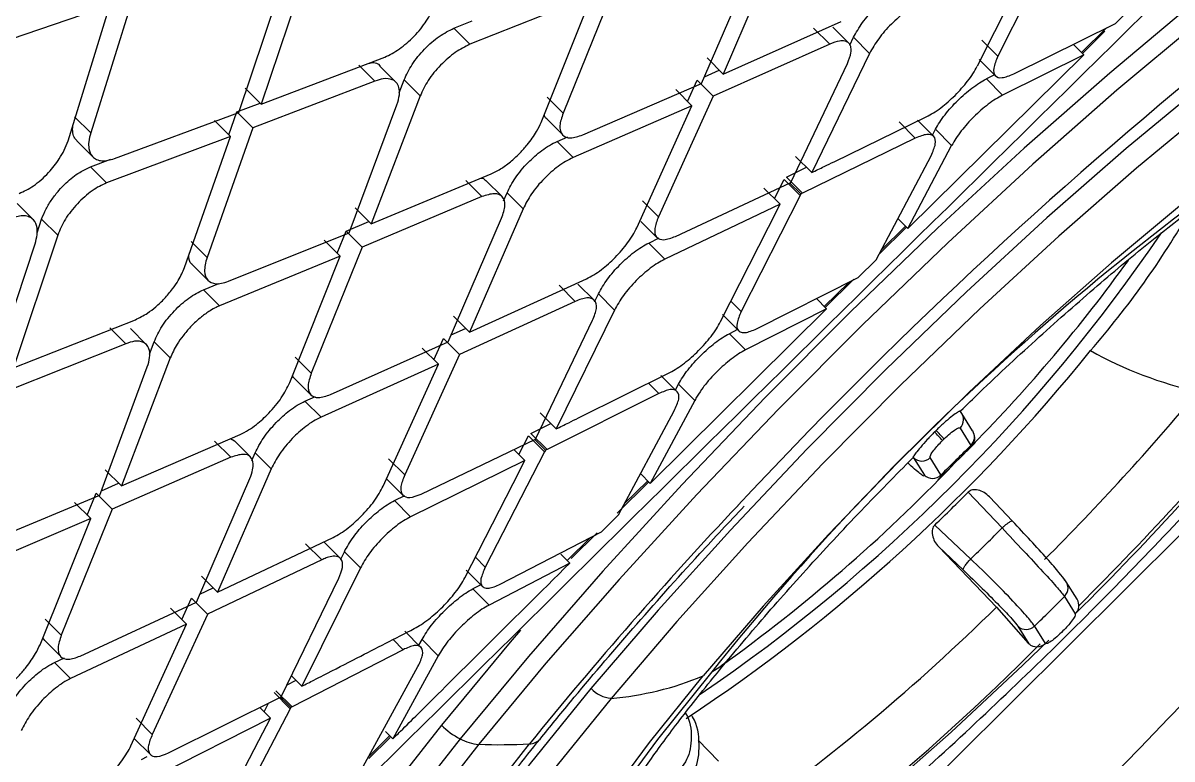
# Model space of a CAD drawing. Extents: x 943 to 1030, y 781 to 934.
# Drawn here: x 954.16 to 955.293, y 876.371 to 877.096 of the extents above; entities that cross this region are included whole.
import ezdxf

# ---------------------------------------------------------------- set-up
doc = ezdxf.new("R2010")
doc.units = 0
doc.header["$MEASUREMENT"] = 0
doc.layers.add('1', color=4, linetype='Continuous')

# ---------------------------------------------------------------- blocks, each defined once
blk = doc.blocks.new('AIRA')
at = {"layer": '1', "color": 3, "linetype": 'Continuous', "lineweight": 25}
for p, q in [((12.0019, 74.0125), (11.944, 73.8979)), ((11.7258, 74.0021), (11.673, 73.8803)), ((11.6518, 73.871), (11.7044, 73.9931)), ((11.1954, 73.8424), (11.2392, 73.9732)), ((11.2616, 73.9813), (11.2176, 73.8507)), ((11.9707, 73.9815), (11.9235, 73.8879)), ((11.5654, 73.9661), (11.5152, 73.8417)), ((11.0908, 73.9556), (11.0494, 73.8224)), ((11.5436, 73.9574), (11.4234, 73.9097)), ((11.4937, 73.8326), (11.5436, 73.9574)), ((11.0681, 73.9478), (10.9427, 73.9053)), ((11.027, 73.8143), (11.0681, 73.9478)), ((12.06, 73.9303), (12.0781, 73.9482)), ((11.4076, 73.9255), (11.4257, 73.9327)), ((11.673, 73.8803), (11.7893, 73.932)), ((11.9596, 73.8804), (12.06, 73.9303)), ((11.4234, 73.9097), (11.4076, 73.9255)), ((11.7782, 73.9098), (11.7623, 73.9257)), ((11.797, 73.9107), (11.7812, 73.9265)), ((11.7979, 73.9089), (11.8016, 73.9165)), ((11.8175, 73.9006), (11.8016, 73.9165)), ((12.0511, 73.9259), (12.0265, 73.9016)), ((12.0495, 73.9227), (12.0273, 73.9007)), ((11.7782, 73.9098), (11.6633, 73.8584)), ((11.944, 73.8979), (11.9281, 73.9138)), ((12.0184, 73.9096), (12.0287, 73.8994)), ((11.2176, 73.8507), (11.3393, 73.8969)), ((11.673, 73.8803), (11.6572, 73.8962)), ((11.8175, 73.9006), (11.7604, 73.7831)), ((12.0287, 73.8994), (11.8552, 73.7281)), ((11.9257, 73.8945), (11.9417, 73.8786)), ((12.0287, 73.8994), (11.9487, 73.8595)), ((11.3297, 73.8732), (11.3139, 73.889)), ((11.3503, 73.8723), (11.3346, 73.8881)), ((11.6546, 73.8774), (11.6693, 73.884)), ((11.7398, 73.7732), (11.7957, 73.8908)), ((11.3297, 73.8732), (11.2094, 73.8271)), ((11.3536, 73.8618), (11.3585, 73.8746)), ((11.3743, 73.8587), (11.3585, 73.8746)), ((11.5346, 73.8203), (11.6518, 73.871)), ((11.6379, 73.8532), (11.6474, 73.8742)), ((11.6633, 73.8584), (11.6475, 73.8742)), ((11.9407, 73.8795), (11.9327, 73.8755)), ((11.9327, 73.8755), (11.9487, 73.8595)), ((11.2176, 73.8507), (11.2017, 73.8665)), ((11.6421, 73.849), (11.6263, 73.8649)), ((11.1936, 73.8429), (11.2165, 73.8517)), ((11.3044, 73.7236), (11.3514, 73.85)), ((11.3743, 73.8587), (11.326, 73.7325)), ((11.5152, 73.8417), (11.4994, 73.8575)), ((11.6421, 73.849), (11.5252, 73.798)), ((11.5878, 73.7287), (11.6421, 73.849)), ((11.6633, 73.8584), (11.6092, 73.7394)), ((11.0494, 73.8224), (11.0335, 73.8382)), ((11.0729, 73.7969), (11.1954, 73.8424)), ((11.1856, 73.8204), (11.1936, 73.8429)), ((11.2094, 73.8271), (11.1936, 73.8429)), ((11.7825, 73.7938), (11.8734, 73.838)), ((11.2094, 73.8271), (11.1642, 73.6994)), ((11.1873, 73.8188), (11.1715, 73.8346)), ((11.4991, 73.8361), (11.515, 73.8202)), ((11.8626, 73.8171), (11.8467, 73.833)), ((11.8806, 73.8189), (11.8646, 73.8348)), ((11.8794, 73.82), (11.8825, 73.8258)), ((11.8984, 73.8098), (11.8825, 73.8258)), ((11.0356, 73.8145), (11.0515, 73.7986)), ((11.1873, 73.8188), (11.0651, 73.773)), ((11.1419, 73.6895), (11.1873, 73.8188)), ((11.5094, 73.8138), (11.5199, 73.8184)), ((11.5094, 73.8138), (11.5252, 73.798)), ((11.8626, 73.8171), (11.7514, 73.7627)), ((11.8552, 73.7281), (11.8984, 73.8098)), ((11.0493, 73.7888), (11.0691, 73.7963)), ((11.7604, 73.7831), (11.7444, 73.7991)), ((11.8239, 73.6971), (11.8781, 73.7997)), ((11.0651, 73.773), (11.0493, 73.7888)), ((11.326, 73.7325), (11.4444, 73.7819)), ((11.7355, 73.7787), (11.7552, 73.7883)), ((11.4194, 73.7753), (11.4352, 73.7595)), ((11.455, 73.7594), (11.4391, 73.7753)), ((11.6261, 73.7202), (11.7398, 73.7732)), ((11.7236, 73.7577), (11.7331, 73.7763)), ((11.749, 73.7604), (11.7331, 73.7763)), ((11.7514, 73.7627), (11.7355, 73.7786)), ((11.7498, 73.762), (11.7389, 73.7728)), ((11.4352, 73.7595), (11.317, 73.7097)), ((11.4565, 73.7552), (11.46, 73.7632)), ((11.4758, 73.7474), (11.46, 73.7632)), ((11.749, 73.7604), (11.6909, 73.6462)), ((11.7293, 73.752), (11.7133, 73.7679)), ((11.7498, 73.762), (11.749, 73.7604)), ((11.7514, 73.7627), (11.7498, 73.762)), ((10.9926, 73.7367), (10.9768, 73.7525)), ((11.326, 73.7325), (11.3101, 73.7483)), ((11.4758, 73.7474), (11.423, 73.6256)), ((11.6092, 73.7394), (11.5934, 73.7553)), ((11.7293, 73.752), (11.6156, 73.6977)), ((11.7179, 73.7292), (11.7293, 73.752)), ((10.9965, 73.7238), (11.001, 73.7371)), ((11.0168, 73.7213), (11.001, 73.7371)), ((11.3012, 73.7255), (11.3235, 73.7349)), ((11.402, 73.6161), (11.4545, 73.7382)), ((11.5919, 73.735), (11.6078, 73.7192)), ((11.8552, 73.7281), (11.8458, 73.7375)), ((11.1852, 73.676), (11.3044, 73.7236)), ((11.2924, 73.7038), (11.3012, 73.7255)), ((11.317, 73.7097), (11.3012, 73.7255)), ((11.6706, 73.6361), (11.7179, 73.7292)), ((11.8539, 73.7294), (11.8266, 73.7024)), ((11.853, 73.7303), (11.8287, 73.7062)), ((10.9512, 73.5818), (10.9946, 73.713)), ((11.0168, 73.7213), (10.9731, 73.5904)), ((11.1642, 73.6994), (11.1484, 73.7152)), ((11.2955, 73.7007), (11.2796, 73.7166)), ((11.5997, 73.7136), (11.6101, 73.7186)), ((11.5997, 73.7136), (11.6156, 73.6977)), ((11.2955, 73.7007), (11.1765, 73.6518)), ((11.2456, 73.576), (11.2955, 73.7007)), ((11.317, 73.7097), (11.2669, 73.5852)), ((11.1493, 73.6926), (11.1652, 73.6768)), ((11.8063, 73.6797), (11.8239, 73.6971)), ((11.423, 73.6256), (11.5382, 73.6783)), ((11.7061, 73.629), (11.8063, 73.6797)), ((11.8021, 73.6781), (11.7737, 73.6501)), ((11.1607, 73.6676), (11.1757, 73.6738)), ((11.1765, 73.6518), (11.1607, 73.6676)), ((11.5271, 73.6561), (11.5112, 73.672)), ((11.5458, 73.6572), (11.5299, 73.673)), ((11.7972, 73.6751), (11.7728, 73.651)), ((11.5271, 73.6561), (11.4132, 73.6036)), ((11.5463, 73.6558), (11.55, 73.6634)), ((11.5659, 73.6475), (11.55, 73.6634)), ((11.6909, 73.6462), (11.6808, 73.6563)), ((11.775, 73.6488), (11.765, 73.6588)), ((11.5659, 73.6475), (11.5084, 73.5303)), ((11.6012, 73.4766), (11.775, 73.6488)), ((11.775, 73.6488), (11.6952, 73.6083)), ((10.9731, 73.5904), (11.0934, 73.638)), ((11.423, 73.6256), (11.4071, 73.6415)), ((11.488, 73.5202), (11.5443, 73.6375)), ((11.6725, 73.643), (11.6884, 73.627)), ((11.0839, 73.6142), (11.0681, 73.6301)), ((11.1042, 73.6137), (11.0885, 73.6294)), ((11.405, 73.623), (11.419, 73.6295)), ((11.6872, 73.6283), (11.6792, 73.6242)), ((11.6792, 73.6242), (11.6952, 73.6083)), ((11.0839, 73.6142), (10.965, 73.5668)), ((11.1074, 73.6041), (11.112, 73.6162)), ((11.1279, 73.6004), (11.112, 73.6162)), ((11.2859, 73.5642), (11.402, 73.6161)), ((11.3923, 73.5941), (11.3764, 73.61)), ((11.3878, 73.5986), (11.3973, 73.6195)), ((11.4132, 73.6036), (11.3974, 73.6195)), ((11.1279, 73.6004), (11.0796, 73.4741)), ((11.2669, 73.5852), (11.251, 73.601)), ((11.4132, 73.6036), (11.359, 73.4849)), ((11.0583, 73.4649), (11.1052, 73.5914)), ((11.3923, 73.5941), (11.2765, 73.5419)), ((11.3378, 73.474), (11.3923, 73.5941)), ((11.2507, 73.5797), (11.2666, 73.5638)), ((11.5304, 73.5412), (11.6206, 73.5861)), ((11.6275, 73.5672), (11.6115, 73.5831)), ((11.6098, 73.5652), (11.4994, 73.5099)), ((11.6098, 73.5652), (11.5994, 73.5755)), ((11.626, 73.5687), (11.6291, 73.5744)), ((11.645, 73.5584), (11.6291, 73.5744)), ((11.2607, 73.5578), (11.2709, 73.5624)), ((11.2765, 73.5419), (11.2607, 73.5577)), ((11.645, 73.5584), (11.6012, 73.4766)), ((11.5084, 73.5303), (11.4925, 73.5462)), ((11.5699, 73.4456), (11.6248, 73.5482)), ((11.9061, 73.5479), (11.9071, 73.5474)), ((11.9071, 73.5474), (11.9066, 73.5479)), ((11.9191, 73.5284), (11.9085, 73.5455)), ((11.4834, 73.5259), (11.503, 73.5357)), ((11.9067, 73.5311), (11.9173, 73.5139)), ((11.0796, 73.4741), (11.1967, 73.5249)), ((11.1871, 73.5207), (11.1911, 73.5185)), ((11.3754, 73.4661), (11.488, 73.5202)), ((11.4715, 73.505), (11.4811, 73.5235)), ((11.497, 73.5076), (11.4811, 73.5235)), ((11.4994, 73.5099), (11.4834, 73.5258)), ((11.4978, 73.5092), (11.4872, 73.5198)), ((11.8816, 73.5273), (11.883, 73.5288)), ((11.8894, 73.5188), (11.8908, 73.5203)), ((11.1875, 73.5024), (11.1716, 73.5182)), ((11.2069, 73.5028), (11.1911, 73.5185)), ((11.4775, 73.499), (11.4666, 73.5099)), ((11.4978, 73.5092), (11.497, 73.5076)), ((11.4994, 73.5099), (11.4978, 73.5092)), ((11.9173, 73.5139), (11.9167, 73.5138)), ((11.1875, 73.5024), (11.0706, 73.4513)), ((11.2083, 73.4993), (11.2116, 73.5068)), ((11.2274, 73.491), (11.2116, 73.5068)), ((11.359, 73.4849), (11.3431, 73.5008)), ((11.4775, 73.499), (11.3649, 73.4437)), ((11.497, 73.5076), (11.4385, 73.3939)), ((11.466, 73.4764), (11.4775, 73.499)), ((11.8607, 73.5031), (11.8603, 73.5023)), ((11.8603, 73.5023), (11.8608, 73.5018)), ((11.8608, 73.5018), (11.8607, 73.5031)), ((11.8608, 73.5018), (11.8715, 73.4846)), ((11.8879, 73.4849), (11.8772, 73.502)), ((11.0796, 73.4741), (11.0637, 73.4899)), ((11.2274, 73.491), (11.1744, 73.3694)), ((11.6012, 73.4766), (11.5916, 73.4862)), ((11.0599, 73.4694), (11.0769, 73.4768)), ((11.1537, 73.3596), (11.2064, 73.4815)), ((11.3415, 73.4807), (11.3574, 73.4648)), ((11.4183, 73.3835), (11.466, 73.4764)), ((11.5997, 73.4781), (11.5684, 73.4472)), ((11.5987, 73.4791), (11.5756, 73.4563)), ((11.8865, 73.4842), (11.8879, 73.4839)), ((11.8873, 73.4847), (11.8879, 73.4849)), ((10.9406, 73.4159), (11.0583, 73.4649)), ((11.046, 73.4454), (11.0548, 73.4671)), ((11.0706, 73.4513), (11.0548, 73.4671)), ((11.349, 73.4596), (11.359, 73.4645)), ((11.9482, 73.4326), (11.9147, 73.4679)), ((11.9584, 73.4393), (11.9357, 73.4633)), ((11.0706, 73.4513), (11.0204, 73.3269)), ((11.0494, 73.4421), (11.0335, 73.4579)), ((11.3649, 73.4437), (11.349, 73.4596)), ((11.0494, 73.4421), (10.9318, 73.3917)), ((10.9994, 73.3174), (11.0494, 73.4421)), ((11.553, 73.4289), (11.5699, 73.4456)), ((11.4533, 73.3772), (11.553, 73.4289)), ((11.8818, 73.4355), (11.9172, 73.4019)), ((11.1744, 73.3694), (11.2884, 73.4233)), ((11.2772, 73.4012), (11.2613, 73.4171)), ((11.2956, 73.4026), (11.2797, 73.4185)), ((11.5421, 73.4232), (11.5192, 73.4006)), ((11.5489, 73.4278), (11.5231, 73.4024)), ((11.2959, 73.402), (11.2995, 73.4091)), ((11.3154, 73.3932), (11.2995, 73.4091)), ((11.5219, 73.398), (11.5131, 73.4067)), ((11.8857, 73.414), (11.9427, 73.3546)), ((11.8857, 73.414), (11.9097, 73.3912)), ((11.2772, 73.4012), (11.1646, 73.3475)), ((11.4385, 73.3939), (11.4287, 73.4037)), ((11.5219, 73.398), (11.4422, 73.3565)), ((11.1744, 73.3694), (11.1586, 73.3852)), ((11.2373, 73.2661), (11.294, 73.383)), ((11.3154, 73.3932), (11.2575, 73.2765)), ((11.4198, 73.3909), (11.4358, 73.3749)), ((11.157, 73.3673), (11.1702, 73.3736)), ((11.4341, 73.3766), (11.4262, 73.3725)), ((11.4422, 73.3565), (11.4262, 73.3725)), ((12.0221, 73.3623), (12.0115, 73.3795)), ((11.1391, 73.3425), (11.1487, 73.3633)), ((11.1488, 73.3633), (11.1646, 73.3475)), ((12.0097, 73.365), (12.0203, 73.3479)), ((11.039, 73.3063), (11.1537, 73.3596)), ((11.1439, 73.3377), (11.128, 73.3535)), ((11.9427, 73.3546), (11.9739, 73.3191)), ((11.0204, 73.3269), (11.0046, 73.3427)), ((11.1439, 73.3377), (11.0296, 73.2841)), ((11.0891, 73.2179), (11.1439, 73.3377)), ((11.1646, 73.3474), (11.11, 73.2291)), ((11.375, 73.3149), (11.359, 73.3309)), ((11.9638, 73.3357), (11.9744, 73.3185)), ((11.9909, 73.3188), (11.9802, 73.336)), ((12.0082, 73.3311), (12.0067, 73.3296)), ((12.0068, 73.3295), (12.0082, 73.3309)), ((12.0082, 73.3311), (12.0082, 73.3309)), ((11.0041, 73.3217), (11.0023, 73.3244)), ((11.004, 73.3216), (11.02, 73.3057)), ((11.3575, 73.3126), (11.3475, 73.3227)), ((11.373, 73.3169), (11.3761, 73.3226)), ((11.3761, 73.3226), (11.3921, 73.3066)), ((11.9739, 73.3191), (11.9754, 73.318)), ((11.9744, 73.3185), (11.9739, 73.3191)), ((11.0137, 73.3), (11.0235, 73.3045)), ((11.3575, 73.3126), (11.2479, 73.2561)), ((11.3921, 73.3066), (11.3474, 73.2247)), ((11.0137, 73.2999), (11.0296, 73.2841)), ((11.3162, 73.1936), (11.3721, 73.2961)), ((11.2517, 73.2822), (11.2429, 73.2777)), ((11.2575, 73.2765), (11.2473, 73.2867)), ((11.2461, 73.2542), (11.2302, 73.2702)), ((11.2479, 73.2561), (11.232, 73.272)), ((11.126, 73.2107), (11.2373, 73.2661)), ((11.2204, 73.2513), (11.2248, 73.26)), ((11.2468, 73.2555), (11.2365, 73.2657)), ((11.2461, 73.2542), (11.1868, 73.1408)), ((11.2266, 73.2451), (11.2161, 73.2556)), ((11.2468, 73.2555), (11.2461, 73.2542)), ((11.2479, 73.2561), (11.2468, 73.2555)), ((11.1101, 73.2291), (11.0941, 73.245)), ((11.2266, 73.2451), (11.1153, 73.1884)), ((11.2153, 73.223), (11.2266, 73.2451)), ((11.0923, 73.2251), (11.1083, 73.2092)), ((11.3448, 73.2261), (11.3237, 73.2052)), ((11.3443, 73.2278), (11.3239, 73.2077)), ((11.3474, 73.2247), (11.3401, 73.232)), ((11.1668, 73.1303), (11.2153, 73.223)), ((11.6685, 73.2025), (11.6483, 73.2232)), ((11.0994, 73.2044), (11.1051, 73.2073))]:
    blk.add_line(p, q, dxfattribs=at)
at = {"layer": '1', "color": 3, "linetype": 'Continuous', "lineweight": 25, "flags": 128}
for points in [[(12.5941, 74.1681), (12.5896, 74.1818), (12.5741, 74.1956), (12.5486, 74.1991), (12.5134, 74.1923), (12.469, 74.1753), (12.416, 74.1482), (12.3554, 74.1115), (12.2879, 74.0658), (12.2144, 74.0116), (12.1362, 73.9498), (12.0543, 73.8813), (11.97, 73.8071), (11.8844, 73.7282), (11.7988, 73.6459), (11.7144, 73.5613), (11.6326, 73.4756), (11.5544, 73.3901), (11.481, 73.306), (11.4136, 73.2247)], [(12.5908, 74.1181), (12.5924, 74.1359), (12.5873, 74.1594), (12.572, 74.173), (12.5469, 74.1765), (12.5123, 74.1698), (12.4687, 74.153), (12.4167, 74.1264), (12.3572, 74.0904), (12.2908, 74.0455), (12.2187, 73.9922), (12.1419, 73.9316), (12.0614, 73.8643), (11.9786, 73.7914), (11.8945, 73.7139), (11.8104, 73.633), (11.7276, 73.5499), (11.6472, 73.4657), (11.5704, 73.3817), (11.4983, 73.2992), (11.432, 73.2193)], [(12.5129, 74.0596), (12.5008, 74.0668), (12.4752, 74.0681), (12.44, 74.059), (12.3957, 74.0397), (12.3432, 74.0104), (12.2834, 73.9718), (12.2172, 73.9244), (12.1458, 73.869), (12.0705, 73.8067), (11.9924, 73.7384), (11.913, 73.6654), (11.8336, 73.5889), (11.7556, 73.5102), (11.6802, 73.4306), (11.6089, 73.3515), (11.5427, 73.2744)], [(12.4722, 74.0432), (12.4436, 74.0352), (12.4002, 74.0162), (12.3486, 73.9875), (12.2899, 73.9495), (12.2249, 73.9029), (12.1548, 73.8486), (12.0808, 73.7874), (12.0041, 73.7203), (11.9261, 73.6486), (11.8481, 73.5735), (11.7715, 73.4962), (11.6975, 73.418), (11.6274, 73.3404), (11.5625, 73.2646)], [(12.2307, 73.5768), (12.2835, 73.6425), (12.3286, 73.7034), (12.3652, 73.7583), (12.3923, 73.8058), (12.4093, 73.8451), (12.4159, 73.875), (12.4119, 73.8951), (12.3974, 73.9049), (12.3727, 73.904), (12.3385, 73.8926), (12.2953, 73.871), (12.2443, 73.8395), (12.1865, 73.7989), (12.1232, 73.7501), (12.0559, 73.6942), (11.986, 73.6324), (11.9152, 73.5662), (11.845, 73.4969), (11.7769, 73.4262), (11.7125, 73.3556), (11.6533, 73.2867)], [(11.4733, 73.3319), (11.4632, 73.32), (11.3953, 73.2381)], [(12.0067, 73.3295), (12.0068, 73.3295), (12.0067, 73.3296)], [(11.9942, 73.3221), (11.9687, 73.2974), (11.8979, 73.2311), (11.828, 73.1694), (11.7607, 73.1135), (11.6974, 73.0647), (11.6396, 73.0241), (11.5886, 72.9926), (11.5455, 72.9709), (11.5112, 72.9595), (11.4865, 72.9587), (11.472, 72.9684), (11.468, 72.9885), (11.4746, 73.0185), (11.4916, 73.0577), (11.5187, 73.1053), (11.5553, 73.1601), (11.6004, 73.2211), (11.6533, 73.2867)], [(11.662, 73.2909), (11.6084, 73.2241), (11.563, 73.1625), (11.527, 73.1074), (11.5011, 73.0604), (11.4861, 73.0225), (11.4824, 72.9947), (11.49, 72.9776), (11.5087, 72.9717), (11.538, 72.9771), (11.5774, 72.9938)], [(11.5427, 73.2744), (11.4829, 73.2004), (11.4305, 73.1308), (11.3863, 73.0669), (11.3511, 73.0097), (11.3255, 72.9602), (11.3101, 72.9193), (11.3049, 72.8877), (11.3101, 72.8659), (11.3122, 72.8629)], [(11.5625, 73.2646), (11.5037, 73.1919), (11.4522, 73.1236), (11.4088, 73.0608), (11.3743, 73.0047), (11.3492, 72.9561), (11.334, 72.9159), (11.3289, 72.8849), (11.3289, 72.8838)], [(11.3953, 73.2381), (11.3342, 73.1601), (11.281, 73.087), (11.2364, 73.0201), (11.201, 72.9603), (11.1754, 72.9083), (11.1599, 72.8651), (11.1547, 72.8312), (11.1599, 72.8071), (11.1652, 72.8)], [(11.4136, 73.2247), (11.3529, 73.1472), (11.3001, 73.0746), (11.2558, 73.0082), (11.2206, 72.9487), (11.1951, 72.8971), (11.1797, 72.8541), (11.1746, 72.8204), (11.1798, 72.7965), (11.1953, 72.7826), (11.2072, 72.7795)], [(11.432, 73.2193), (11.3725, 73.1431), (11.3205, 73.0719), (11.277, 73.0066), (11.2425, 72.9481), (11.2174, 72.8975), (11.2023, 72.8553), (11.1972, 72.8222), (11.2024, 72.7987), (11.2176, 72.785), (11.2427, 72.7816), (11.2578, 72.7835)], [(11.3352, 72.8181), (11.3178, 72.8141), (11.29, 72.8137), (11.272, 72.8235), (11.2641, 72.8434), (11.2664, 72.8731), (11.279, 72.912), (11.3015, 72.9596), (11.3336, 73.0151), (11.3749, 73.0776), (11.4246, 73.1462), (11.4821, 73.2198)]]:
    blk.add_lwpolyline(points, dxfattribs=at)
at = {"layer": '1', "color": 3, "linetype": 'Continuous', "lineweight": 25}
for centre, radius, start, end in [((15.1216, 70.2554), 4.6935, 129.0182, 137.0238), ((13.7139, 71.6525), 2.6258, 122.4024, 141.3939), ((11.3782, 74.179), 0.8709, 318.993, 330.159), ((10.6745, 74.6992), 1.7318, 304.3034, 325.7118), ((10.7903, 74.6234), 1.5823, 315.5206, 324.1417), ((10.6614, 74.7173), 1.7662, 303.5134, 321.0734), ((12.2192, 73.9316), 0.3725, 240.4408, 258.0008), ((9.5692, 75.8116), 3.4753, 314.8753, 319.9807), ((10.1239, 75.2589), 2.6331, 315.1338, 320.0242), ((9.6376, 75.7429), 3.3752, 314.9917, 319.9763), ((11.8986, 73.5394), 0.0116, 314.1222, 43.1255), ((11.8085, 73.4522), 0.1048, 39.4959, 45.8121), ((11.81, 73.4536), 0.1048, 39.4959, 45.8121), ((11.9092, 73.5223), 0.0117, 314.2751, 31.4224), ((13.8865, 71.4872), 2.8258, 134.1754, 135.0144), ((11.8689, 73.5104), 0.0118, 226.99, 314.9192), ((10.7125, 74.6349), 1.6461, 305.6608, 316.1457), ((11.8795, 73.4933), 0.0118, 226.9881, 314.9192), ((10.2324, 75.1413), 2.3728, 314.0377, 315.1522), ((14.7584, 70.5618), 4.2189, 136.7052, 140.9485), ((10.2667, 75.107), 2.373, 314.0681, 315.1217), ((12.0016, 73.3734), 0.0116, 314.1222, 43.1274), ((10.011, 75.3626), 2.8258, 314.1754, 315.0144), ((12.0122, 73.3562), 0.0117, 314.2752, 31.4224), ((10.525, 74.7941), 2.0204, 305.2287, 314.563), ((11.9719, 73.3443), 0.0118, 226.988, 314.9192), ((10.3288, 74.9643), 2.3355, 303.325, 315.1887), ((11.9825, 73.3272), 0.0118, 226.99, 314.9192), ((11.6326, 73.3462), 0.0627, 298.0459, 319.9918), ((11.5381, 73.5617), 0.2981, 274.6896, 292.7219), ((11.5647, 73.2939), 0.0293, 221.6287, 265.7326), ((11.4477, 73.2904), 0.074, 224.9476, 242.5696), ((11.4352, 73.2643), 0.0452, 241.3356, 265.9007), ((11.4824, 73.2331), 0.0133, 268.6688, 319.4159), ((11.4514, 73.769), 0.5501, 267.9811, 273.198)]:
    blk.add_arc(centre, radius, start, end, dxfattribs=at)
for points, knots in [([(16.7635, 77.6975), (16.438, 77.4073), (15.787, 76.8269), (14.8258, 75.9334), (13.8771, 75.0243), (12.943, 74.0988), (12.0242, 73.1586), (11.1221, 72.2041), (10.236, 71.2375), (9.661, 70.5833), (9.3735, 70.2562)], [0, 0, 0, 0, 0.125, 0.25, 0.375, 0.5, 0.625, 0.75, 0.875, 1, 1, 1, 1]), ([(10.1026, 71.9775), (10.2812, 72.1544), (11.0897, 72.955), (12.3557, 74.2057), (13.5215, 75.3446), (14.2046, 76.0094), (14.6141, 76.4073), (14.9505, 76.7343), (15.1365, 76.9152)], [0, 0, 0, 0, 0.106937, 0.484076, 0.757109, 0.80038, 0.889603, 1, 1, 1, 1]), ([(10.4201, 71.7437), (10.6511, 71.9705), (11.284, 72.5916), (12.3142, 73.6141), (13.51, 74.8099), (14.5376, 75.8454), (15.1639, 76.4835), (15.3958, 76.7198)], [0, 0, 0, 0, 0.138146, 0.378364, 0.618507, 0.858724, 1, 1, 1, 1]), ([(17.9126, 76.6519), (17.5918, 76.4092), (16.9535, 75.9263), (16.0442, 75.1453), (15.1613, 74.3457), (14.3049, 73.5215), (13.474, 72.6841), (12.6644, 71.8362), (11.8848, 70.9679), (11.1301, 70.0685), (10.6622, 69.4397), (10.4269, 69.1234)], [0, 0, 0, 0, 0.113392, 0.225638, 0.337341, 0.448782, 0.560233, 0.669481, 0.778832, 0.888788, 1, 1, 1, 1]), ([(18.3969, 76.174), (18.2652, 76.0854), (17.9989, 75.9062), (17.6017, 75.6241), (17.2018, 75.3284), (16.8001, 75.0184), (16.4085, 74.7031), (15.9602, 74.3274), (15.4514, 73.88), (14.8696, 73.339), (14.355, 72.834), (13.9157, 72.3844), (13.5603, 72.0082), (13.2221, 71.6376), (12.9012, 71.2732), (12.5878, 70.9043), (12.2149, 70.4484), (11.7912, 69.9015), (11.3335, 69.273), (11.0502, 68.8492), (10.9105, 68.6404)], [0, 0, 0, 0, 0.044709, 0.090349, 0.13691, 0.184379, 0.232745, 0.277954, 0.348418, 0.422679, 0.500679, 0.550525, 0.598903, 0.645795, 0.691185, 0.735062, 0.781563, 0.856423, 0.929252, 1, 1, 1, 1]), ([(11.8016, 73.9165), (11.8043, 73.9213), (11.8096, 73.9308), (11.8228, 73.9457), (11.8349, 73.9563), (11.8446, 73.9629), (11.8492, 73.9653), (11.8516, 73.9665)], [0, 0, 0, 0, 0.252874, 0.49957, 0.741231, 0.868599, 1, 1, 1, 1]), ([(11.8675, 73.9506), (11.8651, 73.9494), (11.8605, 73.9471), (11.8508, 73.9404), (11.8387, 73.9299), (11.8255, 73.9149), (11.8202, 73.9054), (11.8175, 73.9006)], [0, 0, 0, 0, 0.1307, 0.257814, 0.500295, 0.747463, 1, 1, 1, 1]), ([(11.7957, 73.8908), (11.7972, 73.8945), (11.7995, 73.9005), (11.7994, 73.9068), (11.7975, 73.9109), (11.7935, 73.913), (11.7873, 73.9132), (11.7816, 73.9111), (11.7782, 73.9098)], [0, 0, 0, 0, 0.214762, 0.348835, 0.500428, 0.660733, 0.797561, 1, 1, 1, 1]), ([(11.944, 73.8979), (11.9423, 73.8937), (11.9387, 73.8853), (11.9406, 73.878), (11.9474, 73.8755), (11.9555, 73.8788), (11.9596, 73.8804)], [0, 0, 0, 0, 0.249762, 0.499759, 0.749903, 1, 1, 1, 1]), ([(11.3236, 73.8909), (11.3244, 73.8911), (11.3292, 73.8922), (11.3333, 73.891), (11.3345, 73.8881), (11.3345, 73.888)], [0, 0, 0, 0, 0.149604, 0.981041, 1, 1, 1, 1]), ([(11.8734, 73.838), (11.8757, 73.8393), (11.8803, 73.8417), (11.89, 73.8485), (11.902, 73.859), (11.9127, 73.8711), (11.9197, 73.8808), (11.9222, 73.8855), (11.9235, 73.8879)], [0, 0, 0, 0, 0.132016, 0.259537, 0.500221, 0.742006, 0.869086, 1, 1, 1, 1]), ([(11.3514, 73.85), (11.3524, 73.8534), (11.3543, 73.8598), (11.3537, 73.8672), (11.3511, 73.8721), (11.3462, 73.8755), (11.339, 73.8764), (11.3324, 73.8741), (11.3297, 73.8732)], [0, 0, 0, 0, 0.180521, 0.345253, 0.494173, 0.627261, 0.845096, 1, 1, 1, 1]), ([(11.8825, 73.8258), (11.8838, 73.8281), (11.8864, 73.8327), (11.8934, 73.8424), (11.9041, 73.8545), (11.9163, 73.865), (11.9259, 73.8718), (11.9304, 73.8743), (11.9327, 73.8755)], [0, 0, 0, 0, 0.129474, 0.25603, 0.499543, 0.742092, 0.869233, 1, 1, 1, 1]), ([(11.9487, 73.8595), (11.9464, 73.8583), (11.9419, 73.8558), (11.9322, 73.8491), (11.9201, 73.8385), (11.9094, 73.8264), (11.9024, 73.8167), (11.8998, 73.8121), (11.8984, 73.8098)], [0, 0, 0, 0, 0.130836, 0.257959, 0.500215, 0.743595, 0.870274, 1, 1, 1, 1]), ([(11.4991, 73.8361), (11.4981, 73.837), (11.4969, 73.8381), (11.4969, 73.8403), (11.4969, 73.8406)], [0, 0, 0, 0, 0.848867, 1, 1, 1, 1]), ([(11.5152, 73.8417), (11.5138, 73.8373), (11.5116, 73.8307), (11.5124, 73.8241), (11.5151, 73.8191), (11.5218, 73.8161), (11.5304, 73.8189), (11.5346, 73.8203)], [0, 0, 0, 0, 0.239375, 0.367532, 0.500988, 0.750318, 1, 1, 1, 1]), ([(11.0358, 73.8146), (11.035, 73.8154), (11.0331, 73.8173), (11.0314, 73.8222), (11.0316, 73.827), (11.0316, 73.8295)], [0, 0, 0, 0, 0.2251141, 0.6022992, 1, 1, 1, 1]), ([(11.4444, 73.7819), (11.4478, 73.7836), (11.4543, 73.7868), (11.4642, 73.7942), (11.4727, 73.8022), (11.4814, 73.812), (11.4888, 73.8226), (11.4923, 73.8297), (11.4937, 73.8326)], [0, 0, 0, 0, 0.181448, 0.34684, 0.496153, 0.629368, 0.84666, 1, 1, 1, 1]), ([(10.9788, 73.7625), (10.9835, 73.7647), (10.9907, 73.768), (11.0006, 73.7759), (11.0096, 73.7846), (11.0175, 73.7948), (11.0237, 73.8055), (11.0259, 73.8113), (11.027, 73.8143)], [0, 0, 0, 0, 0.240796, 0.368159, 0.499798, 0.721243, 0.853568, 1, 1, 1, 1]), ([(11.0494, 73.8224), (11.0486, 73.8194), (11.0471, 73.8137), (11.0474, 73.8054), (11.0501, 73.7993), (11.055, 73.7958), (11.0618, 73.794), (11.0685, 73.7957), (11.0729, 73.7969)], [0, 0, 0, 0, 0.152668, 0.287076, 0.500276, 0.628991, 0.755362, 1, 1, 1, 1]), ([(11.46, 73.7632), (11.4624, 73.7681), (11.4674, 73.7779), (11.4801, 73.793), (11.4921, 73.8036), (11.502, 73.8103), (11.5068, 73.8126), (11.5094, 73.8138)], [0, 0, 0, 0, 0.246043, 0.499572, 0.733972, 0.863156, 1, 1, 1, 1]), ([(11.8781, 73.7997), (11.8799, 73.8038), (11.8835, 73.8121), (11.8816, 73.8195), (11.8748, 73.8219), (11.8667, 73.8187), (11.8626, 73.8171)], [0, 0, 0, 0, 0.249834, 0.499853, 0.749967, 1, 1, 1, 1]), ([(11.9073, 73.5481), (11.9135, 73.5542), (11.9393, 73.5795), (11.9849, 73.6214), (12.0423, 73.6721), (12.0961, 73.7168), (12.1448, 73.7546), (12.1843, 73.783), (12.2139, 73.8023), (12.2257, 73.809), (12.2309, 73.812)], [0, 0, 0, 0, 0.047543, 0.198969, 0.349347, 0.49782, 0.643244, 0.784014, 0.902777, 1, 1, 1, 1]), ([(11.5252, 73.798), (11.5227, 73.7968), (11.5179, 73.7945), (11.5081, 73.7878), (11.496, 73.7772), (11.4832, 73.7621), (11.4783, 73.7522), (11.4758, 73.7474)], [0, 0, 0, 0, 0.135216, 0.263852, 0.50037, 0.754079, 1, 1, 1, 1]), ([(11.7604, 73.7831), (11.7645, 73.7851), (11.7719, 73.7887), (11.7792, 73.7923), (11.7825, 73.7938)], [0, 0, 0, 0, 0.5599995, 1, 1, 1, 1]), ([(11.001, 73.7371), (11.0023, 73.7405), (11.0048, 73.747), (11.0109, 73.7567), (11.0177, 73.7654), (11.0268, 73.7748), (11.0378, 73.7836), (11.0457, 73.7872), (11.0493, 73.7888)], [0, 0, 0, 0, 0.162673, 0.314645, 0.455907, 0.586453, 0.814461, 1, 1, 1, 1]), ([(11.0651, 73.773), (11.0604, 73.7708), (11.0532, 73.7674), (11.0433, 73.7594), (11.0339, 73.7503), (11.0234, 73.737), (11.019, 73.7265), (11.0168, 73.7213)], [0, 0, 0, 0, 0.243789, 0.370648, 0.500457, 0.750107, 1, 1, 1, 1]), ([(11.4339, 73.7776), (11.4345, 73.7776), (11.4368, 73.7775), (11.438, 73.7762), (11.4389, 73.7752)], [0, 0, 0, 0, 0.241408, 1, 1, 1, 1]), ([(10.9946, 73.713), (10.9954, 73.716), (10.9969, 73.7217), (10.9967, 73.73), (10.994, 73.7361), (10.9891, 73.7395), (10.9823, 73.7413), (10.9756, 73.7395), (10.9712, 73.7384)], [0, 0, 0, 0, 0.154431, 0.28943, 0.500297, 0.631882, 0.7592, 1, 1, 1, 1]), ([(11.6092, 73.7394), (11.6077, 73.7354), (11.6053, 73.729), (11.6056, 73.7228), (11.6078, 73.7182), (11.6139, 73.7157), (11.622, 73.7187), (11.6261, 73.7202)], [0, 0, 0, 0, 0.235518, 0.364684, 0.501135, 0.750482, 1, 1, 1, 1]), ([(11.5382, 73.6783), (11.5406, 73.6796), (11.5454, 73.682), (11.5551, 73.6887), (11.567, 73.6993), (11.5774, 73.7114), (11.5842, 73.7214), (11.5866, 73.7262), (11.5878, 73.7287)], [0, 0, 0, 0, 0.135033, 0.26346, 0.499555, 0.743258, 0.870124, 1, 1, 1, 1]), ([(11.55, 73.6634), (11.5527, 73.6682), (11.558, 73.6777), (11.5711, 73.6926), (11.5831, 73.7032), (11.5927, 73.71), (11.5974, 73.7124), (11.5997, 73.7136)], [0, 0, 0, 0, 0.252355, 0.499548, 0.740352, 0.86794, 1, 1, 1, 1]), ([(11.1495, 73.6928), (11.1493, 73.6929), (11.1465, 73.6941), (11.1463, 73.6979), (11.1461, 73.7014)], [0, 0, 0, 0, 0.08689, 1, 1, 1, 1]), ([(11.0934, 73.638), (11.0974, 73.64), (11.104, 73.6431), (11.1139, 73.6508), (11.1224, 73.6588), (11.1299, 73.6678), (11.1371, 73.6783), (11.1401, 73.6853), (11.1419, 73.6895)], [0, 0, 0, 0, 0.210546, 0.345379, 0.499642, 0.657513, 0.793671, 1, 1, 1, 1]), ([(11.1642, 73.6994), (11.1634, 73.6969), (11.1619, 73.692), (11.1614, 73.6838), (11.164, 73.6763), (11.1708, 73.6732), (11.1783, 73.6736), (11.1829, 73.6752), (11.1852, 73.676)], [0, 0, 0, 0, 0.130735, 0.257868, 0.500261, 0.739742, 0.867403, 1, 1, 1, 1]), ([(11.6156, 73.6977), (11.6133, 73.6965), (11.6087, 73.6941), (11.599, 73.6873), (11.587, 73.6768), (11.5739, 73.6618), (11.5686, 73.6523), (11.5659, 73.6475)], [0, 0, 0, 0, 0.1315, 0.258861, 0.500203, 0.748014, 1, 1, 1, 1]), ([(11.1765, 73.6518), (11.1754, 73.6513), (11.1723, 73.6499), (11.1663, 73.6465), (11.1577, 73.6404), (11.1484, 73.6318), (11.1405, 73.6225), (11.1331, 73.612), (11.1299, 73.6049), (11.1279, 73.6004)], [0, 0, 0, 0, 0.062338, 0.166485, 0.312329, 0.499714, 0.646961, 0.779493, 1, 1, 1, 1]), ([(11.6909, 73.6462), (11.6892, 73.642), (11.6856, 73.6337), (11.6871, 73.6273), (11.6911, 73.6253), (11.6966, 73.6251), (11.7021, 73.6274), (11.7061, 73.629)], [0, 0, 0, 0, 0.249436, 0.499162, 0.659054, 0.75015, 1, 1, 1, 1]), ([(11.6206, 73.5861), (11.6229, 73.5874), (11.6275, 73.5898), (11.6371, 73.5967), (11.6491, 73.6072), (11.6597, 73.6193), (11.6667, 73.629), (11.6693, 73.6337), (11.6706, 73.6361)], [0, 0, 0, 0, 0.132268, 0.25987, 0.500236, 0.742346, 0.869335, 1, 1, 1, 1]), ([(11.6291, 73.5744), (11.6304, 73.5767), (11.633, 73.5813), (11.64, 73.591), (11.6507, 73.6031), (11.6628, 73.6137), (11.6724, 73.6205), (11.6769, 73.623), (11.6792, 73.6242)], [0, 0, 0, 0, 0.129272, 0.255761, 0.499581, 0.741672, 0.868909, 1, 1, 1, 1]), ([(11.1052, 73.5914), (11.1062, 73.5946), (11.108, 73.6007), (11.1076, 73.6079), (11.1054, 73.6128), (11.1009, 73.6165), (11.0937, 73.6177), (11.0869, 73.6153), (11.0839, 73.6142)], [0, 0, 0, 0, 0.169969, 0.327146, 0.47152, 0.603084, 0.826915, 1, 1, 1, 1]), ([(11.6363, 72.9987), (11.6422, 73.003), (11.6755, 73.0272), (11.7379, 73.0778), (11.8224, 73.1493), (11.9062, 73.225), (11.9869, 73.3016), (12.0651, 73.3796), (12.1408, 73.4589), (12.214, 73.5394), (12.2593, 73.5928), (12.2821, 73.6198)], [0, 0, 0, 0, 0.026965, 0.152299, 0.282348, 0.405287, 0.524692, 0.642635, 0.760589, 0.879506, 1, 1, 1, 1]), ([(11.6952, 73.6083), (11.6929, 73.607), (11.6884, 73.6045), (11.6788, 73.5977), (11.6715, 73.5913), (11.6647, 73.5845), (11.6598, 73.5794), (11.6531, 73.5712), (11.6482, 73.5638), (11.6459, 73.5598), (11.645, 73.5584)], [0, 0, 0, 0, 0.13094, 0.258068, 0.499612, 0.499695, 0.624656, 0.769742, 0.920027, 1, 1, 1, 1]), ([(11.1967, 73.5249), (11.1994, 73.5262), (11.2046, 73.5288), (11.2144, 73.5357), (11.2259, 73.5462), (11.2383, 73.5611), (11.2432, 73.571), (11.2456, 73.576)], [0, 0, 0, 0, 0.149014, 0.282224, 0.500369, 0.750145, 1, 1, 1, 1]), ([(11.2507, 73.5798), (11.2497, 73.5806), (11.2486, 73.5815), (11.2486, 73.5833), (11.2486, 73.5834)], [0, 0, 0, 0, 0.924136, 1, 1, 1, 1]), ([(11.2669, 73.5852), (11.2655, 73.5809), (11.2633, 73.5742), (11.2641, 73.5677), (11.2667, 73.5627), (11.2733, 73.5599), (11.2817, 73.5628), (11.2859, 73.5642)], [0, 0, 0, 0, 0.239967, 0.368006, 0.501074, 0.750364, 1, 1, 1, 1]), ([(11.2116, 73.5068), (11.214, 73.5116), (11.219, 73.5214), (11.2316, 73.5365), (11.2435, 73.5472), (11.2532, 73.554), (11.2581, 73.5565), (11.2607, 73.5578)], [0, 0, 0, 0, 0.244821, 0.498515, 0.730592, 0.860738, 1, 1, 1, 1]), ([(11.2765, 73.5419), (11.274, 73.5407), (11.2692, 73.5383), (11.2595, 73.5315), (11.2499, 73.5229), (11.2414, 73.5133), (11.2336, 73.5031), (11.2299, 73.4958), (11.2275, 73.491)], [0, 0, 0, 0, 0.136987, 0.266095, 0.4997, 0.628336, 0.754836, 1, 1, 1, 1]), ([(11.9061, 73.5479), (11.9053, 73.5474), (11.9036, 73.5464), (11.8979, 73.5421), (11.8908, 73.5362), (11.8856, 73.5312), (11.883, 73.5288)], [0, 0, 0, 0, 0.24664, 0.499524, 0.752684, 1, 1, 1, 1]), ([(11.5084, 73.5303), (11.5125, 73.5323), (11.5199, 73.5359), (11.5272, 73.5396), (11.5304, 73.5412)], [0, 0, 0, 0, 0.56, 1, 1, 1, 1]), ([(11.8908, 73.5203), (11.8929, 73.5222), (11.8971, 73.5262), (11.9022, 73.5299), (11.9056, 73.5316), (11.9063, 73.5313), (11.9067, 73.5311)], [0, 0, 0, 0, 0.279658, 0.559227, 0.779582, 1, 1, 1, 1]), ([(11.8816, 73.5273), (11.8791, 73.5248), (11.874, 73.5196), (11.8676, 73.5122), (11.8628, 73.5062), (11.8614, 73.5041), (11.8607, 73.5031)], [0, 0, 0, 0, 0.247675, 0.501043, 0.753791, 1, 1, 1, 1]), ([(11.9177, 73.5126), (11.9185, 73.5136), (11.9203, 73.5157), (11.9213, 73.5199), (11.9213, 73.5235), (11.9204, 73.5254), (11.9202, 73.5258)], [0, 0, 0, 0, 0.2955967, 0.6017845, 0.907488, 1, 1, 1, 1]), ([(11.8772, 73.502), (11.8772, 73.5027), (11.8772, 73.5041), (11.8803, 73.5088), (11.8846, 73.514), (11.8878, 73.5172), (11.8894, 73.5188)], [0, 0, 0, 0, 0.279486, 0.559002, 0.779415, 1, 1, 1, 1]), ([(11.8849, 73.4802), (11.8943, 73.4896), (11.9064, 73.5016), (11.9186, 73.5135), (11.9213, 73.5161)], [0, 0, 0, 0, 0.779465, 1, 1, 1, 1]), ([(11.2064, 73.4815), (11.2075, 73.4844), (11.2094, 73.4898), (11.2098, 73.4973), (11.2075, 73.5036), (11.2004, 73.5064), (11.1918, 73.5037), (11.1875, 73.5024)], [0, 0, 0, 0, 0.158305, 0.29475, 0.501311, 0.750812, 1, 1, 1, 1]), ([(11.6806, 73.3059), (11.6887, 73.3156), (11.712, 73.3433), (11.7547, 73.3915), (11.8069, 73.4478), (11.8431, 73.4845), (11.8601, 73.5018)], [0, 0, 0, 0, 0.154749, 0.444849, 0.73832, 1, 1, 1, 1]), ([(11.8715, 73.4846), (11.8715, 73.484), (11.8716, 73.4828), (11.8648, 73.488), (11.8575, 73.4946), (11.8552, 73.4967)], [0, 0, 0, 0, 0.403552, 0.808056, 1, 1, 1, 1]), ([(11.2884, 73.4233), (11.2908, 73.4246), (11.2955, 73.4271), (11.3052, 73.4339), (11.317, 73.4445), (11.3274, 73.4567), (11.3341, 73.4668), (11.3366, 73.4715), (11.3378, 73.474)], [0, 0, 0, 0, 0.135568, 0.264157, 0.499477, 0.74404, 0.870718, 1, 1, 1, 1]), ([(11.359, 73.4849), (11.3574, 73.4808), (11.355, 73.4745), (11.3552, 73.4684), (11.3573, 73.4639), (11.3634, 73.4615), (11.3714, 73.4645), (11.3754, 73.4661)], [0, 0, 0, 0, 0.236457, 0.365422, 0.501228, 0.750545, 1, 1, 1, 1]), ([(11.9357, 73.4633), (11.9341, 73.4648), (11.9309, 73.4678), (11.9258, 73.4698), (11.9217, 73.4705), (11.919, 73.4703), (11.9166, 73.4695), (11.9153, 73.4684), (11.9147, 73.4679)], [0, 0, 0, 0, 0.298252, 0.575106, 0.701493, 0.809407, 0.905741, 1, 1, 1, 1]), ([(11.2995, 73.4091), (11.3021, 73.4139), (11.3075, 73.4234), (11.3205, 73.4384), (11.3324, 73.449), (11.342, 73.4558), (11.3466, 73.4583), (11.349, 73.4596)], [0, 0, 0, 0, 0.251611, 0.499637, 0.739038, 0.866938, 1, 1, 1, 1]), ([(11.4925, 73.2244), (11.5024, 73.2366), (11.5312, 73.2721), (11.5834, 73.3331), (11.6409, 73.3979), (11.6791, 73.4385), (11.6938, 73.4541)], [0, 0, 0, 0, 0.166891, 0.483789, 0.801225, 1, 1, 1, 1]), ([(11.3649, 73.4437), (11.3626, 73.4424), (11.358, 73.44), (11.3484, 73.4331), (11.3364, 73.4225), (11.3234, 73.4075), (11.3181, 73.398), (11.3154, 73.3932)], [0, 0, 0, 0, 0.13223, 0.259817, 0.500136, 0.748424, 1, 1, 1, 1]), ([(11.8818, 73.4355), (11.8813, 73.4349), (11.8802, 73.4337), (11.8793, 73.4312), (11.8791, 73.4285), (11.8796, 73.4243), (11.8814, 73.419), (11.8842, 73.4157), (11.8857, 73.414)], [0, 0, 0, 0, 0.094225, 0.190494, 0.2983, 0.424533, 0.701624, 1, 1, 1, 1]), ([(11.9567, 73.4391), (11.9562, 73.4388), (11.9551, 73.4382), (11.9528, 73.4366), (11.9505, 73.4347), (11.949, 73.4333), (11.9482, 73.4326)], [0, 0, 0, 0, 0.2594194, 0.5189434, 0.7684571, 1, 1, 1, 1]), ([(11.9482, 73.4326), (11.9553, 73.425), (11.9695, 73.4098), (11.9891, 73.3888), (12.0043, 73.3721), (12.0079, 73.3674), (12.0097, 73.365)], [0, 0, 0, 0, 0.249978, 0.499965, 0.74997, 1, 1, 1, 1]), ([(11.9584, 73.4393), (11.9583, 73.4394), (11.958, 73.4396), (11.9572, 73.4393), (11.9567, 73.4391)], [0, 0, 0, 0, 0.481432, 1, 1, 1, 1]), ([(12.0101, 73.3813), (12.0086, 73.3833), (12.0056, 73.3874), (11.993, 73.4019), (11.9765, 73.42), (11.9645, 73.4329), (11.9584, 73.4393)], [0, 0, 0, 0, 0.249775, 0.50014, 0.75045, 1, 1, 1, 1]), ([(11.294, 73.383), (11.2955, 73.3867), (11.2979, 73.3928), (11.2978, 73.3989), (11.2958, 73.4033), (11.291, 73.4052), (11.2848, 73.4042), (11.2803, 73.4026), (11.278, 73.4015), (11.2773, 73.4012), (11.2772, 73.4012)], [0, 0, 0, 0, 0.221443, 0.353893, 0.500547, 0.710557, 0.863981, 0.96052, 0.995484, 1, 1, 1, 1]), ([(11.3474, 73.2247), (11.3483, 73.2255), (11.3508, 73.228), (11.359, 73.2362), (11.3872, 73.2642), (11.4428, 73.3195), (11.4928, 73.3691), (11.5219, 73.398)], [0, 0, 0, 0, 0.0148229, 0.0432679, 0.1410238, 0.4999999, 1, 1, 1, 1]), ([(11.9097, 73.3912), (11.9096, 73.3914), (11.9096, 73.3917), (11.9101, 73.393), (11.9114, 73.3952), (11.9135, 73.3979), (11.9155, 73.4002), (11.9166, 73.4014), (11.9172, 73.4019)], [0, 0, 0, 0, 0.124722, 0.249344, 0.5, 0.750656, 0.875278, 1, 1, 1, 1]), ([(11.9802, 73.336), (11.9784, 73.3383), (11.9749, 73.3431), (11.9597, 73.3598), (11.9397, 73.3805), (11.9247, 73.3948), (11.9172, 73.4019)], [0, 0, 0, 0, 0.25003, 0.500035, 0.750022, 1, 1, 1, 1]), ([(11.3685, 73.3334), (11.3708, 73.3347), (11.3753, 73.3372), (11.3848, 73.3441), (11.3968, 73.3547), (11.4074, 73.3668), (11.4144, 73.3765), (11.417, 73.3812), (11.4183, 73.3835)], [0, 0, 0, 0, 0.13251, 0.260198, 0.50031, 0.742674, 0.869567, 1, 1, 1, 1]), ([(11.4385, 73.3939), (11.4367, 73.3897), (11.4331, 73.3815), (11.4345, 73.3751), (11.4384, 73.3732), (11.4439, 73.3731), (11.4493, 73.3754), (11.4533, 73.3772)], [0, 0, 0, 0, 0.249373, 0.499119, 0.663157, 0.750128, 1, 1, 1, 1]), ([(11.9097, 73.3912), (11.916, 73.3851), (11.9288, 73.3729), (11.9461, 73.3555), (11.9592, 73.3417), (11.9623, 73.3377), (11.9638, 73.3357)], [0, 0, 0, 0, 0.249817, 0.500222, 0.750496, 1, 1, 1, 1]), ([(11.3761, 73.3226), (11.3775, 73.3249), (11.3801, 73.3294), (11.3871, 73.3391), (11.3979, 73.3512), (11.4099, 73.3618), (11.4194, 73.3687), (11.4239, 73.3712), (11.4262, 73.3725)], [0, 0, 0, 0, 0.129122, 0.255545, 0.499536, 0.741234, 0.86858, 1, 1, 1, 1]), ([(11.4422, 73.3565), (11.4399, 73.3552), (11.4354, 73.3527), (11.4259, 73.3458), (11.4139, 73.3352), (11.4032, 73.3231), (11.3961, 73.3134), (11.3935, 73.3089), (11.3921, 73.3066)], [0, 0, 0, 0, 0.131147, 0.258379, 0.500319, 0.744343, 0.870813, 1, 1, 1, 1]), ([(12.0203, 73.3479), (12.0203, 73.3472), (12.0203, 73.3458), (12.0172, 73.3411), (12.0129, 73.3359), (12.0098, 73.3327), (12.0082, 73.3311)], [0, 0, 0, 0, 0.279486, 0.559002, 0.779415, 1, 1, 1, 1]), ([(11.0204, 73.3269), (11.019, 73.3225), (11.0168, 73.3159), (11.0175, 73.3094), (11.0201, 73.3046), (11.0266, 73.3019), (11.0349, 73.3048), (11.039, 73.3063)], [0, 0, 0, 0, 0.240017, 0.368066, 0.501139, 0.7504, 1, 1, 1, 1]), ([(11.2789, 73.2874), (11.29, 73.2931), (11.3198, 73.3084), (11.3497, 73.3238), (11.3685, 73.3334)], [0, 0, 0, 0, 0.370314, 1, 1, 1, 1]), ([(12.0067, 73.3296), (12.0046, 73.3277), (12.0004, 73.3237), (11.9953, 73.32), (11.992, 73.3183), (11.9912, 73.3186), (11.9909, 73.3188)], [0, 0, 0, 0, 0.279658, 0.559227, 0.779582, 1, 1, 1, 1]), ([(10.9509, 73.2659), (10.9543, 73.2677), (10.9607, 73.2711), (10.9705, 73.2788), (10.9789, 73.287), (10.9874, 73.297), (10.9946, 73.3076), (10.998, 73.3145), (10.9994, 73.3174)], [0, 0, 0, 0, 0.184188, 0.351523, 0.501986, 0.635561, 0.851249, 1, 1, 1, 1]), ([(11.5708, 73.158), (11.5727, 73.1611), (11.5791, 73.1718), (11.5973, 73.1987), (11.6258, 73.2378), (11.655, 73.275), (11.6747, 73.2988), (11.6806, 73.3059)], [0, 0, 0, 0, 0.098242, 0.339502, 0.601621, 0.879681, 1, 1, 1, 1]), ([(10.965, 73.2487), (10.9674, 73.2535), (10.9711, 73.2608), (10.9788, 73.271), (10.9872, 73.2806), (10.9966, 73.2892), (11.0063, 73.2961), (11.0112, 73.2986), (11.0137, 73.3)], [0, 0, 0, 0, 0.244238, 0.370431, 0.499, 0.729194, 0.859625, 1, 1, 1, 1]), ([(11.0296, 73.2841), (11.0271, 73.2828), (11.0223, 73.2803), (11.0126, 73.2734), (11.0032, 73.2648), (10.9948, 73.2552), (10.987, 73.2449), (10.9833, 73.2376), (10.9808, 73.2328)], [0, 0, 0, 0, 0.138252, 0.267774, 0.49968, 0.628362, 0.754899, 1, 1, 1, 1]), ([(11.2575, 73.2765), (11.2615, 73.2785), (11.2686, 73.2822), (11.2758, 73.2858), (11.2789, 73.2874)], [0, 0, 0, 0, 0.5599996, 1, 1, 1, 1]), ([(11.6358, 73.25), (11.6359, 73.2498), (11.6409, 73.2426), (11.6425, 73.2258), (11.6391, 73.2033), (11.6288, 73.1925), (11.6236, 73.1871)], [0, 0, 0, 0, 0.009641, 0.340215, 0.670615, 1, 1, 1, 1]), ([(11.6405, 73.1889), (11.6418, 73.1904), (11.6487, 73.1985), (11.65, 73.219), (11.6482, 73.2388), (11.6419, 73.2477), (11.6414, 73.2484)], [0, 0, 0, 0, 0.101318, 0.531418, 0.961488, 1, 1, 1, 1]), ([(11.1101, 73.2291), (11.1085, 73.2251), (11.106, 73.2189), (11.1061, 73.2128), (11.1072, 73.2103), (11.1082, 73.2093), (11.1086, 73.2088), (11.1104, 73.2075), (11.1152, 73.2064), (11.122, 73.2091), (11.126, 73.2107)], [0, 0, 0, 0, 0.229217, 0.359837, 0.500844, 0.50861, 0.523106, 0.572282, 0.750861, 1, 1, 1, 1]), ([(11.2859, 72.8815), (11.286, 72.8814), (11.2868, 72.88), (11.2849, 72.8868), (11.2884, 72.9045), (11.2981, 72.9328), (11.3156, 72.9699), (11.3416, 73.0157), (11.3759, 73.0691), (11.4182, 73.1289), (11.4583, 73.1816), (11.4844, 73.2144), (11.4925, 73.2244)], [0, 0, 0, 0, 0.010274, 0.110526, 0.21608, 0.325984, 0.442898, 0.564725, 0.689539, 0.816091, 0.94366, 1, 1, 1, 1]), ([(11.04, 73.167), (11.0424, 73.1683), (11.0471, 73.1708), (11.0566, 73.1777), (11.0684, 73.1884), (11.0787, 73.2007), (11.0854, 73.2107), (11.0879, 73.2155), (11.0891, 73.2179)], [0, 0, 0, 0, 0.135931, 0.264623, 0.499402, 0.744619, 0.871157, 1, 1, 1, 1])]:
    blk.add_open_spline(points, degree=3, knots=knots, dxfattribs=at)
for points in [[(11.3393, 73.8969), (11.3441, 73.8993), (11.3537, 73.9041), (11.3686, 73.9172), (11.3813, 73.9326), (11.386, 73.9428), (11.3883, 73.9479)], [(11.3585, 73.8746), (11.3608, 73.8796), (11.3655, 73.8898), (11.3782, 73.9052), (11.3931, 73.9183), (11.4028, 73.9231), (11.4076, 73.9255)], [(11.4234, 73.9097), (11.4186, 73.9073), (11.409, 73.9025), (11.3941, 73.8894), (11.3813, 73.874), (11.3766, 73.8638), (11.3743, 73.8587)], [(11.4545, 73.7382), (11.4561, 73.7426), (11.4591, 73.7514), (11.4561, 73.7599), (11.4481, 73.7635), (11.4395, 73.7608), (11.4352, 73.7595)], [(11.112, 73.6162), (11.1143, 73.6214), (11.1189, 73.6316), (11.1316, 73.6471), (11.1464, 73.6603), (11.1559, 73.6652), (11.1607, 73.6676)], [(11.5443, 73.6375), (11.5459, 73.6416), (11.5493, 73.65), (11.5468, 73.6578), (11.5394, 73.6607), (11.5312, 73.6577), (11.5271, 73.6561)], [(11.6248, 73.5482), (11.6267, 73.5522), (11.6305, 73.5603), (11.6286, 73.5678), (11.6216, 73.5703), (11.6137, 73.5669), (11.6098, 73.5652)], [(11.3721, 73.2961), (11.374, 73.3001), (11.3779, 73.3081), (11.3761, 73.3154), (11.3693, 73.3178), (11.3615, 73.3144), (11.3575, 73.3126)]]:
    blk.add_open_spline(points, degree=3, dxfattribs=at)

msp = doc.modelspace()

# ---------------------------------------------------------------- block references
at = {"layer": '1'}
msp.add_blockref('AIRA', (943.1775, 803.1658), dxfattribs=at)

doc.saveas('drawing.dxf')
